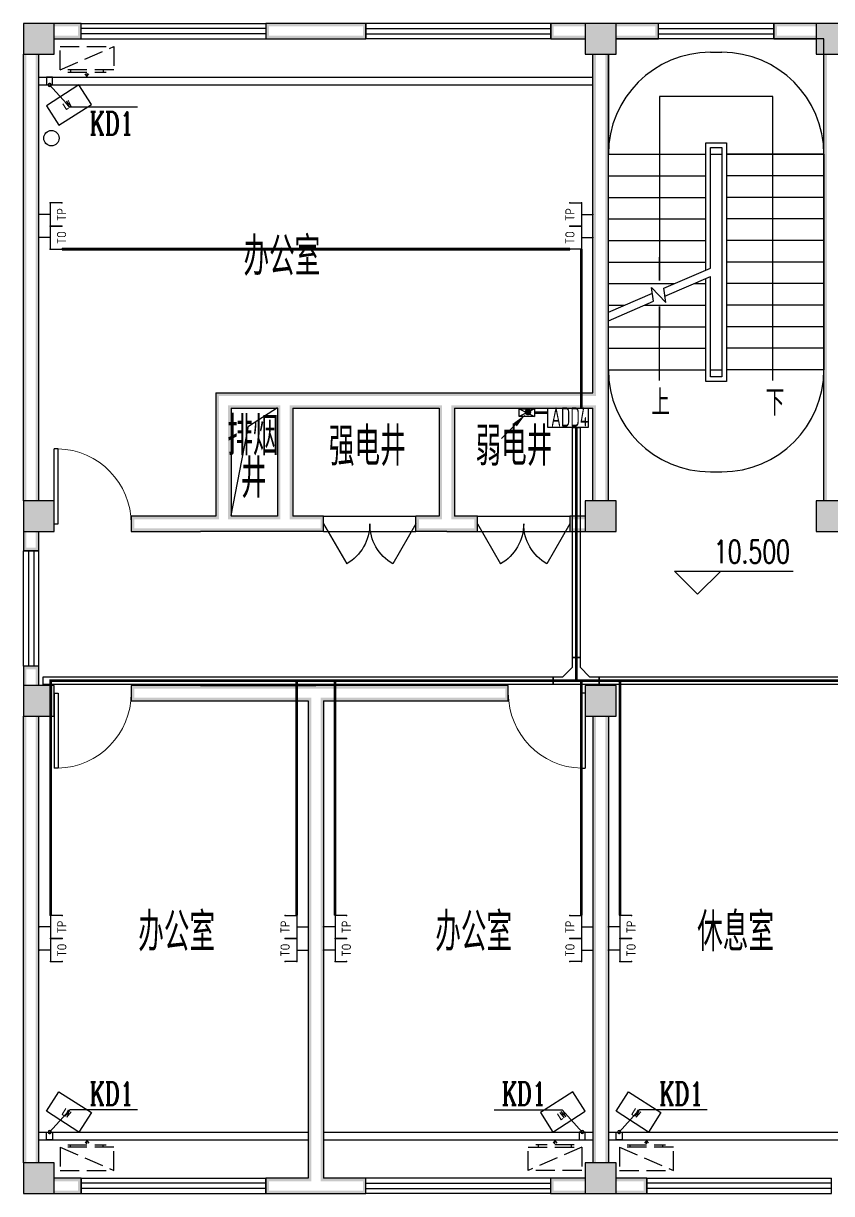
# Model space of a CAD drawing. Extents: x 6250600 to 6678662, y -692028 to -290561.
# Drawn here: x 6491730 to 6502230, y -542447 to -527247 of the extents above; entities that cross this region are included whole.
import ezdxf
from ezdxf.enums import TextEntityAlignment as Align

# ---------------------------------------------------------------- set-up
doc = ezdxf.new("R2010")
doc.units = 0
doc.header["$LTSCALE"] = 1000
doc.header["$MEASUREMENT"] = 0
doc.linetypes.add('DASH', pattern=[0.35, 0.25, -0.1])
doc.layers.get('0').update_dxf_attribs({"linetype": 'CONTINUOUS'})
for name, color, linetype in [('CABLETRAY', 4, 'CONTINUOUS'), ('EQUIP-通讯', 3, 'CONTINUOUS'), ('LWIRE', 4, 'CONTINUOUS'), ('PUB_HATCH', 8, 'CONTINUOUS'), ('TEL_TAB', 7, 'CONTINUOUS'), ('建筑底图', 251, 'CONTINUOUS'), ('电信', 7, 'CONTINUOUS')]:
    doc.layers.add(name, color=color, linetype=linetype)
doc.styles.add('_TCH_DIM', font='SIMPLEX', dxfattribs={"bigfont": 'GBCBIG'})
doc.styles.add('_TCH_LABEL', font='COMPLEX', dxfattribs={"bigfont": 'GBCBIG'})
doc.styles.add('_TEL_DIM', font='sceie.shx', dxfattribs={"width": 0.8, "height": 3.5, "bigfont": 'sceic.shx'})
doc.styles.add('DIM_FONT', font='SIMPLEX', dxfattribs={"width": 0.7, "bigfont": 'GBCBIG'})
doc.styles.add('sceic', font='sceie.shx', dxfattribs={"width": 0.8, "bigfont": 'sceic.shx'})
doc.styles.add('schuco', font='sceie.shx', dxfattribs={"width": 0.7, "bigfont": 'sceic.shx'})
doc.styles.get("Standard").update_dxf_attribs({"font": 'GBENOR', "bigfont": 'GBCBIG'})

# ---------------------------------------------------------------- blocks, each defined once
blk = doc.blocks.new('$equip$00001847')
for p, q in [((-0.5, 0.499), (-0.5, 0.999)), ((0.5, 0.999), (0.5, 0.499)), ((0.5, 0.499), (-0.5, 0.499)), ((0, 0.5), (0, 0))]:
    blk.add_line(p, q)
for p in [(-0.5, 0.999), (0.5, 0.999), (-0.5, 0.499), (0, 0), (0.5, 0.499)]:
    blk.add_point(p)
at = {"color": 7, "style": '_TEL_DIM'}
blk.add_attdef('$TEXT$', text='', height=0.4, dxfattribs=at).set_placement((0, 0.999), align=Align.MIDDLE_CENTER)
at = {"color": 7, "style": '_TEL_DIM', "flags": 1}
blk.add_attdef('A', text='', height=0.00002, dxfattribs=at).set_placement((0, 0), align=Align.MIDDLE_CENTER)
blk = doc.blocks.new('$equip$00001867')
for p, q in [((-0.5, 0.499), (-0.5, 0.999)), ((0.5, 0.999), (0.5, 0.499)), ((0.5, 0.499), (-0.5, 0.499)), ((0, 0.5), (0, 0))]:
    blk.add_line(p, q)
for p in [(-0.5, 0.999), (0.5, 0.999), (-0.5, 0.499), (0, 0), (0.5, 0.499)]:
    blk.add_point(p)
at = {"color": 7, "style": '_TEL_DIM'}
blk.add_attdef('$TEXT$', text='', height=0.4, dxfattribs=at).set_placement((0, 0.999), align=Align.MIDDLE_CENTER)
at = {"color": 7, "style": '_TEL_DIM', "flags": 1}
blk.add_attdef('A', text='', height=0.00002, dxfattribs=at).set_placement((0, 0), align=Align.MIDDLE_CENTER)
blk = doc.blocks.new('$TelecSys$00000081')
for p, q in [((0.104, 0.104), (0.104, 0.104)), ((-0.104, -0.104), (-0.104, -0.104)), ((-1.15, -1.15), (-0.55, -0.55))]:
    blk.add_line(p, q)
at = {"const_width": 0.142}
blk.add_lwpolyline([(0.071, 0, 1), (-0.071, 0, 1)], format="xyb", close=True, dxfattribs=at)
blk.add_solid([(-0.62, -0.48), (-0.48, -0.62), (-0.1, -0.1)])
at = {"width": 0.8, "flags": 9}
blk.add_attdef('A', (0, 0), '', height=0.00002, rotation=180, dxfattribs=at)
blk = doc.blocks.new('A$C2E081725')
at = {"linetype": 'DASH'}
for p, q in [((700, 94), (0, 394)), ((600, 64), (100, 64)), ((138, 94), (138, 64)), ((350, 8), (327, 39)), ((350, 49), (350, 0)), ((350, 8), (373, 39)), ((563, 94), (563, 64))]:
    blk.add_line(p, q, dxfattribs=at)
blk.add_lwpolyline([(0, 394), (0, 94), (700, 94), (700, 394)], close=True, dxfattribs=at)
blk = doc.blocks.new('$DorLib2D$00000001')
for p, q in [((0.45, 0.975), (0.5, 0.975)), ((0.45, 0), (0.45, 0.975)), ((0.5, 0), (0.5, 0.975)), ((0.5, 0), (0.45, 0))]:
    blk.add_line(p, q)
at = {"lineweight": 13}
blk.add_arc((0.475, 0), 0.975, 91.4693, 180, dxfattribs=at)
blk = doc.blocks.new('$TCHSYS$WIN2D')
for p, q in [((-0.5, 0.5), (0.5, 0.5)), ((-0.5, 0.5), (-0.5, -0.5)), ((0.5, 0.5), (0.5, -0.5)), ((0.5, 0.167), (-0.5, 0.167)), ((0.5, -0.167), (-0.5, -0.167)), ((-0.5, -0.5), (0.5, -0.5))]:
    blk.add_line(p, q)
blk = doc.blocks.new('_FZH')
blk.add_lwpolyline([(-0.5, -0.5), (0.5, -0.5), (0.5, 0.5), (-0.5, 0.5)], close=True)
at = {"layer": 'PUB_HATCH'}
blk.add_solid([(-0.5, -0.5), (0.5, -0.5), (-0.5, 0.5), (0.5, 0.5)], dxfattribs=at)
blk = doc.blocks.new('$WINLIB2D$00000001')
at = {"color": 0}
for points in [[(-0.5, 0.5), (-0.5, -0.5)], [(-0.5, 0.5), (0.5, 0.5)], [(0.5, -0.5), (0.5, 0.5)], [(0.5, 0.1667), (-0.5, 0.1667)], [(0.5, -0.1667), (-0.5, -0.1667)], [(-0.5, -0.5), (0.5, -0.5)]]:
    blk.add_lwpolyline(points, dxfattribs=at)
blk = doc.blocks.new('$DorLib2D$00000231')
at = {"color": 0}
for p, q in [((-0.5, 0), (-0.25, 0.433)), ((0.5, 0), (0.25, 0.433))]:
    blk.add_line(p, q, dxfattribs=at)
for centre, start, end in [((-0.5, 0), 0, 60), ((0.5, 0), 120, 180)]:
    blk.add_arc(centre, 0.5, start, end, dxfattribs=at)

msp = doc.modelspace()

# ---------------------------------------------------------------- hatches: boundary and pattern name
at = {"layer": '建筑底图'}
for points in [[(6492129.9, -527246.7), (6491729.9, -527246.7), (6491769.9, -527286.7), (6492089.9, -527286.7)], [(6491729.9, -527246.7), (6491729.9, -527646.7), (6491769.9, -527606.7), (6491769.9, -527286.7)], [(6492129.9, -527646.7), (6492129.9, -527246.7), (6492089.9, -527286.7), (6492089.9, -527606.7)], [(6492129.9, -527246.7), (6492129.9, -527286.7), (6492439.9, -527286.7), (6492479.9, -527246.7)], [(6492479.9, -527446.7), (6492479.9, -527246.7), (6492439.9, -527286.7), (6492439.9, -527406.7)], [(6496180.2, -527246.7), (6494879.9, -527246.7), (6494919.9, -527286.7), (6496140.2, -527286.7)], [(6494879.9, -527246.7), (6494879.9, -527446.7), (6494919.9, -527406.7), (6494919.9, -527286.7)], [(6496180.2, -527446.7), (6496180.2, -527246.7), (6496140.2, -527286.7), (6496140.2, -527406.7)], [(6499029.9, -527286.7), (6499029.9, -527246.7), (6498580.2, -527246.7), (6498620.2, -527286.7)], [(6498580.2, -527246.7), (6498580.2, -527446.7), (6498620.2, -527406.7), (6498620.2, -527286.7)], [(6499429.9, -527246.7), (6499029.9, -527246.7), (6499069.9, -527286.7), (6499389.9, -527286.7)], [(6499029.9, -527246.7), (6499029.9, -527646.7), (6499069.9, -527606.7), (6499069.9, -527286.7)], [(6499429.9, -527646.7), (6499429.9, -527246.7), (6499389.9, -527286.7), (6499389.9, -527606.7)], [(6499429.9, -527246.7), (6499429.9, -527286.7), (6499939.9, -527286.7), (6499979.9, -527246.7)], [(6499979.9, -527446.7), (6499979.9, -527246.7), (6499939.9, -527286.7), (6499939.9, -527406.7)], [(6502029.9, -527286.7), (6502029.9, -527246.7), (6501479.9, -527246.7), (6501519.9, -527286.7)], [(6501479.9, -527246.7), (6501479.9, -527446.7), (6501519.9, -527406.7), (6501519.9, -527286.7)], [(6502429.9, -527246.7), (6502029.9, -527246.7), (6502069.9, -527286.7), (6502389.9, -527286.7)], [(6502029.9, -527246.7), (6502029.9, -527646.7), (6502069.9, -527606.7), (6502069.9, -527286.7)], [(6492129.9, -527406.7), (6492129.9, -527446.7), (6492479.9, -527446.7), (6492439.9, -527406.7)], [(6494879.9, -527446.7), (6496180.2, -527446.7), (6496140.2, -527406.7), (6494919.9, -527406.7)], [(6499029.9, -527446.7), (6499029.9, -527406.7), (6498620.2, -527406.7), (6498580.2, -527446.7)], [(6499429.9, -527406.7), (6499429.9, -527446.7), (6499979.9, -527446.7), (6499939.9, -527406.7)], [(6502029.9, -527446.7), (6502029.9, -527406.7), (6501519.9, -527406.7), (6501479.9, -527446.7)], [(6491729.9, -527646.7), (6492129.9, -527646.7), (6492089.9, -527606.7), (6491769.9, -527606.7)], [(6491769.9, -527646.7), (6491729.9, -527646.7), (6491729.9, -533446.7), (6491769.9, -533446.7)], [(6491929.9, -527646.7), (6491889.9, -527646.7), (6491889.9, -533446.7), (6491929.9, -533446.7)], [(6499029.9, -527646.7), (6499429.9, -527646.7), (6499389.9, -527606.7), (6499069.9, -527606.7)], [(6499169.9, -527646.7), (6499129.9, -527646.7), (6499129.9, -532046.7), (6499169.9, -532086.7)], [(6499329.9, -527646.7), (6499289.9, -527646.7), (6499289.9, -532146.7), (6499329.9, -532146.7)], [(6502029.9, -527646.7), (6502429.9, -527646.7), (6502389.9, -527606.7), (6502069.9, -527606.7)], [(6502169.9, -527646.7), (6502129.9, -527646.7), (6502129.9, -531046.7), (6502169.9, -531046.7)], [(6502129.9, -533446.7), (6502169.9, -533446.7), (6502169.9, -531046.7), (6502129.9, -531046.7)], [(6494229.9, -532046.7), (6494229.9, -533646.7), (6494269.9, -533686.7), (6494269.9, -532086.7)], [(6494229.9, -532046.7), (6495129.9, -532046.7), (6495129.9, -532086.7), (6494269.9, -532086.7)], [(6495129.9, -532046.7), (6497229.9, -532046.7), (6497229.9, -532086.7), (6495129.9, -532086.7)], [(6497229.9, -532046.7), (6499129.9, -532046.7), (6499169.9, -532086.7), (6497229.9, -532086.7)], [(6499289.9, -533446.7), (6499329.9, -533446.7), (6499329.9, -532146.7), (6499289.9, -532146.7)], [(6494429.9, -532246.7), (6494429.9, -533646.7), (6494389.9, -533686.7), (6494389.9, -532206.7)], [(6494429.9, -532246.7), (6495029.9, -532246.7), (6495069.9, -532206.7), (6494389.9, -532206.7)], [(6495029.9, -532246.7), (6495029.9, -533646.7), (6495069.9, -533686.7), (6495069.9, -532206.7)], [(6495229.9, -532246.7), (6497129.9, -532246.7), (6497169.9, -532206.7), (6495189.9, -532206.7)], [(6495229.9, -532246.7), (6495229.9, -533646.7), (6495189.9, -533686.7), (6495189.9, -532206.7)], [(6497129.9, -532246.7), (6497129.9, -533646.7), (6497169.9, -533686.7), (6497169.9, -532206.7)], [(6497329.9, -532246.7), (6499129.9, -532246.7), (6499169.9, -532206.7), (6497289.9, -532206.7)], [(6497329.9, -532246.7), (6497329.9, -533646.7), (6497289.9, -533686.7), (6497289.9, -532206.7)], [(6499129.9, -533446.7), (6499169.9, -533446.7), (6499169.9, -532206.7), (6499129.9, -532246.7)], [(6492129.9, -533446.7), (6491729.9, -533446.7), (6491769.9, -533486.7), (6492089.9, -533486.7)], [(6491729.9, -533446.7), (6491729.9, -533846.7), (6491769.9, -533806.7), (6491769.9, -533486.7)], [(6492129.9, -533846.7), (6492129.9, -533446.7), (6492089.9, -533486.7), (6492089.9, -533806.7)], [(6499429.9, -533446.7), (6499029.9, -533446.7), (6499069.9, -533486.7), (6499389.9, -533486.7)], [(6499029.9, -533446.7), (6499029.9, -533846.7), (6499069.9, -533806.7), (6499069.9, -533486.7)], [(6499429.9, -533846.7), (6499429.9, -533446.7), (6499389.9, -533486.7), (6499389.9, -533806.7)], [(6502429.9, -533446.7), (6502029.9, -533446.7), (6502069.9, -533486.7), (6502389.9, -533486.7)], [(6502029.9, -533446.7), (6502029.9, -533846.7), (6502069.9, -533806.7), (6502069.9, -533486.7)], [(6494029.9, -533646.7), (6493129.9, -533646.7), (6493169.9, -533686.7), (6494029.9, -533686.7)], [(6493129.9, -533646.7), (6493129.9, -533846.7), (6493169.9, -533806.7), (6493169.9, -533686.7)], [(6494229.9, -533646.7), (6494029.9, -533646.7), (6494029.9, -533686.7), (6494269.9, -533686.7)], [(6495029.9, -533646.7), (6494429.9, -533646.7), (6494389.9, -533686.7), (6495069.9, -533686.7)], [(6495630, -533646.7), (6495229.9, -533646.7), (6495189.9, -533686.7), (6495630, -533686.7)], [(6495630, -533846.7), (6495630, -533646.7), (6495590, -533646.7), (6495590, -533846.7)], [(6497129.9, -533646.7), (6496830, -533646.7), (6496830, -533686.7), (6497169.9, -533686.7)], [(6496830, -533846.7), (6496830, -533646.7), (6496870, -533646.7), (6496870, -533846.7)], [(6497630, -533646.7), (6497329.9, -533646.7), (6497289.9, -533686.7), (6497590, -533686.7)], [(6497630, -533846.7), (6497630, -533646.7), (6497590, -533686.7), (6497590, -533806.7)], [(6499029.9, -533686.7), (6499029.9, -533646.7), (6498830, -533646.7), (6498870, -533686.7)], [(6498830, -533646.7), (6498830, -533846.7), (6498870, -533806.7), (6498870, -533686.7)], [(6491729.9, -533846.7), (6492129.9, -533846.7), (6492089.9, -533806.7), (6491769.9, -533806.7)], [(6493129.9, -533846.7), (6494029.9, -533846.7), (6494029.9, -533806.7), (6493169.9, -533806.7)], [(6494329.9, -533846.7), (6494029.9, -533846.7), (6494029.9, -533806.7), (6494329.9, -533806.7)], [(6495129.9, -533846.7), (6494329.9, -533846.7), (6494329.9, -533806.7), (6495129.9, -533806.7)], [(6495630, -533846.7), (6495129.9, -533846.7), (6495129.9, -533806.7), (6495630, -533806.7)], [(6497229.9, -533846.7), (6496830, -533846.7), (6496830, -533806.7), (6497229.9, -533806.7)], [(6497229.9, -533846.7), (6497630, -533846.7), (6497590, -533806.7), (6497229.9, -533806.7)], [(6499029.9, -533846.7), (6499029.9, -533806.7), (6498870, -533806.7), (6498830, -533846.7)], [(6499029.9, -533846.7), (6499429.9, -533846.7), (6499389.9, -533806.7), (6499069.9, -533806.7)], [(6502029.9, -533846.7), (6502429.9, -533846.7), (6502389.9, -533806.7), (6502069.9, -533806.7)], [(6491769.9, -533846.7), (6491729.9, -533846.7), (6491729.9, -534096.7), (6491769.9, -534056.7)], [(6491929.9, -533846.7), (6491889.9, -533846.7), (6491889.9, -534056.7), (6491929.9, -534096.7)], [(6491729.9, -534096.7), (6491929.9, -534096.7), (6491889.9, -534056.7), (6491769.9, -534056.7)], [(6491929.9, -535596.7), (6491729.9, -535596.7), (6491769.9, -535636.7), (6491889.9, -535636.7)], [(6491729.9, -535846.7), (6491769.9, -535846.7), (6491769.9, -535636.7), (6491729.9, -535596.7)], [(6491889.9, -535846.7), (6491929.9, -535846.7), (6491929.9, -535596.7), (6491889.9, -535636.7)], [(6492129.9, -535846.7), (6491729.9, -535846.7), (6491769.9, -535886.7), (6492089.9, -535886.7)], [(6491729.9, -535846.7), (6491729.9, -536246.7), (6491769.9, -536206.7), (6491769.9, -535886.7)], [(6492129.9, -536246.7), (6492129.9, -535846.7), (6492089.9, -535886.7), (6492089.9, -536206.7)], [(6494029.9, -535846.7), (6493129.9, -535846.7), (6493169.9, -535886.7), (6494029.9, -535886.7)], [(6493129.9, -535846.7), (6493129.9, -536046.7), (6493169.9, -536006.7), (6493169.9, -535886.7)], [(6494029.9, -535846.7), (6495529.9, -535846.7), (6495529.9, -535886.7), (6494029.9, -535886.7)], [(6498029.9, -535846.7), (6495529.9, -535846.7), (6495529.9, -535886.7), (6497989.9, -535886.7)], [(6498029.9, -536046.7), (6498029.9, -535846.7), (6497989.9, -535886.7), (6497989.9, -536006.7)], [(6499429.9, -535846.7), (6499029.9, -535846.7), (6499069.9, -535886.7), (6499389.9, -535886.7)], [(6499029.9, -535846.7), (6499029.9, -536246.7), (6499069.9, -536206.7), (6499069.9, -535886.7)], [(6499429.9, -536246.7), (6499429.9, -535846.7), (6499389.9, -535886.7), (6499389.9, -536206.7)], [(6493129.9, -536046.7), (6494029.9, -536046.7), (6494029.9, -536006.7), (6493169.9, -536006.7)], [(6494029.9, -536046.7), (6495429.9, -536046.7), (6495469.9, -536006.7), (6494029.9, -536006.7)], [(6495429.9, -536046.7), (6495429.9, -542246.7), (6495469.9, -542286.7), (6495469.9, -536006.7)], [(6495629.9, -536046.7), (6498029.9, -536046.7), (6497989.9, -536006.7), (6495589.9, -536006.7)], [(6495629.9, -536046.7), (6495629.9, -542246.7), (6495589.9, -542286.7), (6495589.9, -536006.7)], [(6491729.9, -536246.7), (6492129.9, -536246.7), (6492089.9, -536206.7), (6491769.9, -536206.7)], [(6491769.9, -536246.7), (6491729.9, -536246.7), (6491729.9, -542046.7), (6491769.9, -542046.7)], [(6491929.9, -536246.7), (6491889.9, -536246.7), (6491889.9, -542046.7), (6491929.9, -542046.7)], [(6499029.9, -536246.7), (6499429.9, -536246.7), (6499389.9, -536206.7), (6499069.9, -536206.7)], [(6499129.9, -542046.7), (6499169.9, -542046.7), (6499169.9, -536246.7), (6499129.9, -536246.7)], [(6499289.9, -542046.7), (6499329.9, -542046.7), (6499329.9, -536246.7), (6499289.9, -536246.7)], [(6492129.9, -542046.7), (6491729.9, -542046.7), (6491769.9, -542086.7), (6492089.9, -542086.7)], [(6491729.9, -542046.7), (6491729.9, -542446.7), (6491769.9, -542406.7), (6491769.9, -542086.7)], [(6492129.9, -542446.7), (6492129.9, -542046.7), (6492089.9, -542086.7), (6492089.9, -542406.7)], [(6499429.9, -542046.7), (6499029.9, -542046.7), (6499069.9, -542086.7), (6499389.9, -542086.7)], [(6499029.9, -542046.7), (6499029.9, -542446.7), (6499069.9, -542406.7), (6499069.9, -542086.7)], [(6499429.9, -542446.7), (6499429.9, -542046.7), (6499389.9, -542086.7), (6499389.9, -542406.7)], [(6492129.9, -542246.7), (6492129.9, -542286.7), (6492439.9, -542286.7), (6492479.9, -542246.7)], [(6492479.9, -542446.7), (6492479.9, -542246.7), (6492439.9, -542286.7), (6492439.9, -542406.7)], [(6495429.9, -542246.7), (6494879.9, -542246.7), (6494919.9, -542286.7), (6495469.9, -542286.7)], [(6494879.9, -542246.7), (6494879.9, -542446.7), (6494919.9, -542406.7), (6494919.9, -542286.7)], [(6496179.9, -542246.7), (6495629.9, -542246.7), (6495589.9, -542286.7), (6496139.9, -542286.7)], [(6496179.9, -542446.7), (6496179.9, -542246.7), (6496139.9, -542286.7), (6496139.9, -542406.7)], [(6499029.9, -542286.7), (6499029.9, -542246.7), (6498579.9, -542246.7), (6498619.9, -542286.7)], [(6498579.9, -542246.7), (6498579.9, -542446.7), (6498619.9, -542406.7), (6498619.9, -542286.7)], [(6499429.9, -542246.7), (6499429.9, -542286.7), (6499789.9, -542286.7), (6499829.9, -542246.7)], [(6499829.9, -542446.7), (6499829.9, -542246.7), (6499789.9, -542286.7), (6499789.9, -542406.7)], [(6491729.9, -542446.7), (6492129.9, -542446.7), (6492089.9, -542406.7), (6491769.9, -542406.7)], [(6492129.9, -542406.7), (6492129.9, -542446.7), (6492479.9, -542446.7), (6492439.9, -542406.7)], [(6494879.9, -542446.7), (6495529.9, -542446.7), (6495529.9, -542406.7), (6494919.9, -542406.7)], [(6495529.9, -542446.7), (6496179.9, -542446.7), (6496139.9, -542406.7), (6495529.9, -542406.7)], [(6499029.9, -542446.7), (6499029.9, -542406.7), (6498619.9, -542406.7), (6498579.9, -542446.7)], [(6499029.9, -542446.7), (6499429.9, -542446.7), (6499389.9, -542406.7), (6499069.9, -542406.7)], [(6499429.9, -542406.7), (6499429.9, -542446.7), (6499829.9, -542446.7), (6499789.9, -542406.7)]]:
    msp.add_hatch(color=256, dxfattribs=at).paths.add_polyline_path(points)

# ---------------------------------------------------------------- linework, layer by layer
at = {"color": 2}
for p, q in [((6498169.8, -532251.7), (6498369.8, -532351.7)), ((6498369.8, -532251.7), (6498169.8, -532351.7))]:
    msp.add_line(p, q, dxfattribs=at)
msp.add_lwpolyline([(6498169.8, -532351.7), (6498169.8, -532251.7), (6498369.8, -532251.7), (6498369.8, -532351.7)], close=True, dxfattribs=at)
msp.add_lwpolyline([(6499067.8, -532246.7), (6499067.8, -532495.8), (6498541.3, -532495.8), (6498541.3, -532246.7)], close=True)
at = {"layer": 'CABLETRAY'}
for p, q in [((6498861.7, -535483.3), (6498861.7, -532495.8)), ((6498861.7, -532495.8), (6498961.7, -532495.8)), ((6498961.7, -532495.8), (6498961.7, -535483.3)), ((6498961.7, -535483.3), (6498861.7, -535483.3)), ((6498861.7, -535608.3), (6498861.7, -535483.3)), ((6498861.7, -535483.3), (6498961.7, -535483.3)), ((6498961.7, -535483.3), (6498961.7, -535608.3)), ((6498736.7, -535733.3), (6498861.7, -535608.3)), ((6498961.7, -535608.3), (6499086.7, -535733.3)), ((6491988.7, -535833.3), (6491988.7, -535733.3)), ((6491988.7, -535733.3), (6498611.7, -535733.3)), ((6498611.7, -535733.3), (6498611.7, -535833.3)), ((6498611.7, -535833.3), (6498611.7, -535733.3)), ((6498611.7, -535733.3), (6498736.7, -535733.3)), ((6499086.7, -535733.3), (6499211.7, -535733.3)), ((6499211.7, -535833.3), (6499211.7, -535733.3)), ((6499211.7, -535733.3), (6513635.2, -535733.3)), ((6499211.7, -535733.3), (6499211.7, -535833.3)), ((6498611.7, -535833.3), (6491988.7, -535833.3)), ((6499211.7, -535833.3), (6498611.7, -535833.3)), ((6513635.2, -535833.3), (6499211.7, -535833.3))]:
    msp.add_line(p, q, dxfattribs=at)
at = {"layer": '建筑底图'}
for p, q in [((6492479.9, -527246.7), (6492129.9, -527246.7)), ((6492479.9, -527446.7), (6492479.9, -527246.7)), ((6496180.2, -527246.7), (6494879.9, -527246.7)), ((6494879.9, -527246.7), (6494879.9, -527446.7)), ((6496180.2, -527446.7), (6496180.2, -527246.7)), ((6499029.9, -527246.7), (6498580.2, -527246.7)), ((6498580.2, -527246.7), (6498580.2, -527446.7)), ((6499979.9, -527246.7), (6499429.9, -527246.7)), ((6499979.9, -527446.7), (6499979.9, -527246.7)), ((6502029.9, -527246.7), (6501479.9, -527246.7)), ((6501479.9, -527246.7), (6501479.9, -527446.7)), ((6492129.9, -527446.7), (6492479.9, -527446.7)), ((6494879.9, -527446.7), (6496180.2, -527446.7)), ((6498580.2, -527446.7), (6499029.9, -527446.7)), ((6502129.9, -527446.7), (6499429.9, -527446.7)), ((6499429.9, -527446.7), (6499979.9, -527446.7)), ((6502029.9, -527446.7), (6499429.9, -527446.7)), ((6501479.9, -527446.7), (6502029.9, -527446.7)), ((6502129.9, -528846.7), (6502129.9, -527446.7)), ((6491729.9, -533446.7), (6491729.9, -527646.7)), ((6491929.9, -533446.7), (6491929.9, -527646.7)), ((6499129.9, -532046.7), (6499129.9, -527646.7)), ((6499329.9, -527646.7), (6499329.9, -528846.7)), ((6499329.9, -532146.7), (6499329.9, -527646.7)), ((6499329.9, -527646.7), (6499329.9, -528946.7)), ((6500654.9, -527621.7), (6500804.9, -527621.7)), ((6502129.9, -531046.7), (6502129.9, -527646.7)), ((6502129.9, -528946.7), (6502129.9, -527646.7)), ((6491929.9, -527946.7), (6499129.9, -527946.7)), ((6491929.9, -527946.7), (6499129.9, -527946.7)), ((6491929.9, -528046.7), (6499129.9, -528046.7)), ((6491929.9, -528046.7), (6499129.9, -528046.7)), ((6500594.9, -530450.9), (6500594.9, -528796.7)), ((6500594.9, -528796.7), (6500864.9, -528796.7)), ((6500864.9, -528796.7), (6500864.9, -531896.7)), ((6499329.9, -530999.6), (6499329.9, -528946.7)), ((6499329.9, -528946.7), (6500594.9, -528946.7)), ((6499329.9, -528946.7), (6500594.9, -528946.7)), ((6500654.9, -530424.9), (6500654.9, -528856.7)), ((6500654.9, -528856.7), (6500804.9, -528856.7)), ((6500654.9, -530424.9), (6500654.9, -528946.7)), ((6500654.9, -528946.7), (6500804.9, -528946.7)), ((6500804.9, -528856.7), (6500804.9, -531836.7)), ((6500804.9, -528946.7), (6500804.9, -531746.7)), ((6502129.9, -528946.7), (6500864.9, -528946.7)), ((6500864.9, -528946.7), (6502129.9, -528946.7)), ((6502129.9, -528946.7), (6502129.9, -531746.7)), ((6499329.9, -529226.7), (6500594.9, -529226.7)), ((6502129.9, -529226.7), (6500864.9, -529226.7)), ((6499329.9, -529506.7), (6500594.9, -529506.7)), ((6502129.9, -529506.7), (6500864.9, -529506.7)), ((6499329.9, -529786.7), (6500594.9, -529786.7)), ((6502129.9, -529786.7), (6500864.9, -529786.7)), ((6499329.9, -530066.7), (6500594.9, -530066.7)), ((6502129.9, -530066.7), (6500864.9, -530066.7)), ((6499329.9, -530346.7), (6500594.9, -530346.7)), ((6499329.9, -531186.7), (6499329.9, -530464.2)), ((6500048.9, -530687.7), (6500654.9, -530424.9)), ((6502129.9, -530346.7), (6500864.9, -530346.7)), ((6499329.9, -530626.7), (6500189.5, -530626.7)), ((6500064.1, -530790.1), (6500654.9, -530533.9)), ((6500440.8, -530626.7), (6500594.9, -530626.7)), ((6500594.9, -531896.7), (6500594.9, -530559.9)), ((6500654.9, -531746.7), (6500654.9, -530533.9)), ((6500654.9, -531836.7), (6500654.9, -530533.9)), ((6502129.9, -530626.7), (6500864.9, -530626.7)), ((6499329.9, -530999.6), (6499902.4, -530751.3)), ((6499917.6, -530853.7), (6499891.4, -530677.2)), ((6499891.4, -530677.2), (6500076.3, -530872.5)), ((6500076.3, -530872.5), (6500048.9, -530687.7)), ((6499329.9, -531108.6), (6499917.6, -530853.7)), ((6499329.9, -530906.7), (6499544, -530906.7)), ((6499795.3, -530906.7), (6500594.9, -530906.7)), ((6502129.9, -530906.7), (6500864.9, -530906.7)), ((6502129.9, -533446.7), (6502129.9, -531046.7)), ((6499329.9, -531746.7), (6499329.9, -531108.6)), ((6499329.9, -531186.7), (6500594.9, -531186.7)), ((6502129.9, -531186.7), (6500864.9, -531186.7)), ((6499329.9, -531466.7), (6500594.9, -531466.7)), ((6502129.9, -531466.7), (6500864.9, -531466.7)), ((6499329.9, -531746.7), (6500594.9, -531746.7)), ((6500654.9, -531746.7), (6500804.9, -531746.7)), ((6500804.9, -531836.7), (6500654.9, -531836.7)), ((6502129.9, -531746.7), (6500864.9, -531746.7)), ((6500864.9, -531896.7), (6500594.9, -531896.7)), ((6494229.9, -532046.7), (6494229.9, -533646.7)), ((6494229.9, -532046.7), (6495129.9, -532046.7)), ((6495129.9, -532046.7), (6497229.9, -532046.7)), ((6497229.9, -532046.7), (6499129.9, -532046.7)), ((6499329.9, -533446.7), (6499329.9, -532146.7)), ((6494429.9, -532246.7), (6494429.9, -533646.7)), ((6494429.9, -532246.7), (6495029.9, -532246.7)), ((6495029.9, -532246.7), (6495029.9, -533646.7)), ((6495229.9, -532246.7), (6497129.9, -532246.7)), ((6495229.9, -532246.7), (6495229.9, -533646.7)), ((6497129.9, -532246.7), (6497129.9, -533646.7)), ((6497329.9, -532246.7), (6499129.9, -532246.7)), ((6497329.9, -532246.7), (6497329.9, -533646.7)), ((6499129.9, -533446.7), (6499129.9, -532246.7)), ((6500654.9, -533071.7), (6500804.9, -533071.7)), ((6494029.9, -533646.7), (6493129.9, -533646.7)), ((6493129.9, -533646.7), (6493129.9, -533846.7)), ((6494229.9, -533646.7), (6494029.9, -533646.7)), ((6495029.9, -533646.7), (6494429.9, -533646.7)), ((6495630, -533646.7), (6495229.9, -533646.7)), ((6495630, -533646.7), (6496830, -533646.7)), ((6495630, -533846.7), (6495630, -533646.7)), ((6497129.9, -533646.7), (6496830, -533646.7)), ((6496830, -533846.7), (6496830, -533646.7)), ((6497630, -533646.7), (6497329.9, -533646.7)), ((6497630, -533646.7), (6498830, -533646.7)), ((6497630, -533846.7), (6497630, -533646.7)), ((6499029.9, -533646.7), (6498830, -533646.7)), ((6498830, -533646.7), (6498830, -533846.7)), ((6491729.9, -533846.7), (6491729.9, -534096.7)), ((6491929.9, -534096.7), (6491929.9, -533846.7)), ((6493129.9, -533846.7), (6494029.9, -533846.7)), ((6494329.9, -533846.7), (6494029.9, -533846.7)), ((6495129.9, -533846.7), (6494329.9, -533846.7)), ((6495630, -533846.7), (6495129.9, -533846.7)), ((6495630, -533846.7), (6496830, -533846.7)), ((6497229.9, -533846.7), (6496830, -533846.7)), ((6497229.9, -533846.7), (6497630, -533846.7)), ((6497630, -533846.7), (6498830, -533846.7)), ((6498830, -533846.7), (6499029.9, -533846.7)), ((6491729.9, -534096.7), (6491929.9, -534096.7)), ((6500489.3, -534662.3), (6500189.3, -534362.3)), ((6500189.3, -534362.3), (6501729.5, -534362.3)), ((6500489.3, -534662.3), (6500789.3, -534362.3)), ((6491929.9, -535596.7), (6491729.9, -535596.7)), ((6491729.9, -535596.7), (6491729.9, -535846.7)), ((6491929.9, -535846.7), (6491929.9, -535596.7)), ((6494029.9, -535846.7), (6493129.9, -535846.7)), ((6493129.9, -535846.7), (6493129.9, -536046.7)), ((6494029.9, -535846.7), (6495529.9, -535846.7)), ((6498029.9, -535846.7), (6495529.9, -535846.7)), ((6498029.9, -536046.7), (6498029.9, -535846.7)), ((6493129.9, -536046.7), (6494029.9, -536046.7)), ((6494029.9, -536046.7), (6495429.9, -536046.7)), ((6495429.9, -536046.7), (6495429.9, -542246.7)), ((6495629.9, -536046.7), (6498029.9, -536046.7)), ((6495629.9, -536046.7), (6495629.9, -542246.7)), ((6491729.9, -542046.7), (6491729.9, -536246.7)), ((6491929.9, -542046.7), (6491929.9, -536246.7)), ((6499129.9, -536246.7), (6499129.9, -542046.7)), ((6499329.9, -536246.7), (6499329.9, -542046.7)), ((6491929.9, -541646.7), (6495429.9, -541646.7)), ((6495629.9, -541646.7), (6499129.9, -541646.7)), ((6499329.9, -541646.7), (6502729.9, -541646.7)), ((6491929.9, -541746.7), (6495429.9, -541746.7)), ((6495629.9, -541746.7), (6499129.9, -541746.7)), ((6499329.9, -541746.7), (6502729.9, -541746.7)), ((6492479.9, -542246.7), (6492129.9, -542246.7)), ((6492479.9, -542446.7), (6492479.9, -542246.7)), ((6495429.9, -542246.7), (6494879.9, -542246.7)), ((6494879.9, -542246.7), (6494879.9, -542446.7)), ((6496179.9, -542246.7), (6495629.9, -542246.7)), ((6496179.9, -542446.7), (6496179.9, -542246.7)), ((6499029.9, -542246.7), (6498579.9, -542246.7)), ((6498579.9, -542246.7), (6498579.9, -542446.7)), ((6499829.9, -542246.7), (6499429.9, -542246.7)), ((6499829.9, -542446.7), (6499829.9, -542246.7)), ((6492129.9, -542446.7), (6492479.9, -542446.7)), ((6494879.9, -542446.7), (6495529.9, -542446.7)), ((6495529.9, -542446.7), (6496179.9, -542446.7)), ((6498579.9, -542446.7), (6499029.9, -542446.7)), ((6499429.9, -542446.7), (6499829.9, -542446.7))]:
    msp.add_line(p, q, dxfattribs=at)
for points in [[(6492109.9, -527946.7), (6492029.9, -527946.7), (6492029.9, -528046.7), (6492109.9, -528046.7)], [(6492612.7, -528299.1), (6492450.6, -528046.7), (6492029.9, -528317), (6492192, -528569.4)], [(6492612.7, -541394.3), (6492450.6, -541646.7), (6492029.9, -541376.5), (6492192, -541124.1)], [(6498447.1, -541394.3), (6498609.2, -541646.7), (6499029.9, -541376.5), (6498867.7, -541124.1)], [(6500012.7, -541394.3), (6499850.6, -541646.7), (6499429.9, -541376.5), (6499592, -541124.1)], [(6492109.9, -541746.7), (6492029.9, -541746.7), (6492029.9, -541646.7), (6492109.9, -541646.7)], [(6498949.9, -541746.7), (6499029.9, -541746.7), (6499029.9, -541646.7), (6498949.9, -541646.7)], [(6499509.9, -541746.7), (6499429.9, -541746.7), (6499429.9, -541646.7), (6499509.9, -541646.7)]]:
    msp.add_lwpolyline(points, close=True, dxfattribs=at)
for points in [[(6492083.3, -528061.6, 1), (6492056.5, -528031.9, 1)], [(6492083.3, -541631.9, 1), (6492056.5, -541661.6, 1)], [(6498976.5, -541631.9, 1), (6499003.3, -541661.6, 1)], [(6499483.3, -541631.9, 1), (6499456.5, -541661.6, 1)]]:
    msp.add_lwpolyline(points, format="xyb", close=True, dxfattribs=at)
for points in [[(6493212.5, -528336.6), (6492331.5, -528336.6), (6492069.9, -528046.7)], [(6501467.4, -531886.7), (6501467.4, -528196.7), (6499992.4, -528196.7), (6499992.4, -530584.7), (6499992.4, -530284.7)], [(6499992.4, -531886.7), (6499992.4, -530924.9), (6499992.4, -531224.9)], [(6494429.9, -533637.1), (6494655.2, -532480.2), (6495029.9, -532237.1)], [(6493212.5, -541356.8), (6492331.5, -541356.8), (6492069.9, -541646.7)], [(6497847.2, -541356.8), (6498728.3, -541356.8), (6498989.9, -541646.7)], [(6500612.5, -541356.8), (6499731.5, -541356.8), (6499469.9, -541646.7)]]:
    msp.add_lwpolyline(points, dxfattribs=at)
msp.add_circle((6492094.2, -528737.3), 100, dxfattribs=at)
for centre, start, end in [((6500654.9, -528946.7), 90, 180), ((6500804.9, -528946.7), 0, 90), ((6500654.9, -531746.7), 180, 270), ((6500804.9, -531746.7), 270, 360)]:
    msp.add_arc(centre, 1325, start, end, dxfattribs=at)
at = {"layer": '电信', "color": 4, "const_width": 35}
for points in [[(6498830.2, -530179.2), (6492229.6, -530179.2)], [(6498980.2, -532246.7), (6498980.2, -530179.2)], [(6498369.8, -532301.7), (6498541.3, -532301.7)], [(6498911.7, -535783.3), (6498911.7, -532495.8)], [(6492083.3, -538834.8), (6492083.3, -535783.3), (6513635.2, -535783.3)], [(6495280.2, -538833.7), (6495280.2, -535783.3)], [(6495779.6, -538833.7), (6495779.6, -535783.3)], [(6498980.2, -538833.7), (6498980.2, -535783.3)], [(6499479.6, -538833.7), (6499479.6, -535783.3)]]:
    msp.add_lwpolyline(points, dxfattribs=at)

# ---------------------------------------------------------------- block references
at = {"layer": 'EQUIP-通讯', "color": 1}
ref = msp.add_blockref('$equip$00001867', (6491929.9, -529729.2), dxfattribs=dict(at, xscale=-300, yscale=300, zscale=300, rotation=270))
ref.add_attrib('$TEXT$', 'TP', dxfattribs={"layer": '0', "color": 7, "height": 120, "rotation": 90, "style": '_TEL_DIM'}).set_placement((6492225.3, -529729.2), align=Align.MIDDLE_CENTER)
at = {"layer": 'EQUIP-通讯', "color": 1, "xscale": 300, "yscale": 300, "zscale": 300, "rotation": 90}
for name, p, values in [('$equip$00001867', (6499129.9, -529729.2), {'$TEXT$': 'TP'}), ('$equip$00001847', (6499129.9, -530029.2), {'$TEXT$': 'TO'}), ('$equip$00001867', (6495429.9, -538983.7), {'$TEXT$': 'TP'}), ('$equip$00001867', (6499129.9, -538983.7), {'$TEXT$': 'TP'}), ('$equip$00001847', (6495429.9, -539283.7), {'$TEXT$': 'TO'}), ('$equip$00001847', (6499129.9, -539283.7), {'$TEXT$': 'TO'})]:
    msp.add_blockref(name, p, dxfattribs=at).add_auto_attribs(values)
at = {"layer": 'EQUIP-通讯', "color": 1}
ref = msp.add_blockref('$equip$00001847', (6491929.9, -530029.2), dxfattribs=dict(at, xscale=-300, yscale=300, zscale=300, rotation=270))
ref.add_attrib('$TEXT$', 'TO', dxfattribs={"layer": '0', "color": 7, "height": 120, "rotation": 90, "style": '_TEL_DIM'}).set_placement((6492225.3, -530029.2), align=Align.MIDDLE_CENTER)
ref = msp.add_blockref('$equip$00001867', (6491933.6, -538983.7), dxfattribs=dict(at, xscale=-300, yscale=300, zscale=300, rotation=270))
ref.add_attrib('$TEXT$', 'TP', dxfattribs={"layer": '0', "color": 7, "height": 120, "rotation": 90, "style": '_TEL_DIM'}).set_placement((6492229, -538983.7), align=Align.MIDDLE_CENTER)
ref = msp.add_blockref('$equip$00001867', (6495629.9, -538983.7), dxfattribs=dict(at, xscale=-300, yscale=300, zscale=300, rotation=270))
ref.add_attrib('$TEXT$', 'TP', dxfattribs={"layer": '0', "color": 7, "height": 120, "rotation": 90, "style": '_TEL_DIM'}).set_placement((6495925.3, -538983.7), align=Align.MIDDLE_CENTER)
ref = msp.add_blockref('$equip$00001867', (6499329.9, -538983.7), dxfattribs=dict(at, xscale=-300, yscale=300, zscale=300, rotation=270))
ref.add_attrib('$TEXT$', 'TP', dxfattribs={"layer": '0', "color": 7, "height": 120, "rotation": 90, "style": '_TEL_DIM'}).set_placement((6499625.3, -538983.7), align=Align.MIDDLE_CENTER)
ref = msp.add_blockref('$equip$00001847', (6491933.6, -539283.7), dxfattribs=dict(at, xscale=-300, yscale=300, zscale=300, rotation=270))
ref.add_attrib('$TEXT$', 'TO', dxfattribs={"layer": '0', "color": 7, "height": 120, "rotation": 90, "style": '_TEL_DIM'}).set_placement((6492229, -539283.7), align=Align.MIDDLE_CENTER)
ref = msp.add_blockref('$equip$00001847', (6495629.9, -539283.7), dxfattribs=dict(at, xscale=-300, yscale=300, zscale=300, rotation=270))
ref.add_attrib('$TEXT$', 'TO', dxfattribs={"layer": '0', "color": 7, "height": 120, "rotation": 90, "style": '_TEL_DIM'}).set_placement((6495925.3, -539283.7), align=Align.MIDDLE_CENTER)
ref = msp.add_blockref('$equip$00001847', (6499329.9, -539283.7), dxfattribs=dict(at, xscale=-300, yscale=300, zscale=300, rotation=270))
ref.add_attrib('$TEXT$', 'TO', dxfattribs={"layer": '0', "color": 7, "height": 120, "rotation": 90, "style": '_TEL_DIM'}).set_placement((6499625.3, -539283.7), align=Align.MIDDLE_CENTER)
at = {"layer": 'LWIRE', "color": 1, "xscale": 300, "yscale": 300, "zscale": 300}
msp.add_blockref('$TelecSys$00000081', (6498285, -532294.1), dxfattribs=at)
at = {"layer": '建筑底图'}
for name, p, xscale, yscale, zscale in [('_FZH', (6491929.9, -527446.7), 400, 400, 400), ('_FZH', (6499229.9, -527446.7), 400, 400, 400), ('_FZH', (6502229.9, -527446.7), 400, 400, 400), ('_FZH', (6491929.9, -533646.7), 400, 400, 400), ('_FZH', (6499229.9, -533646.7), 400, 400, 400), ('_FZH', (6502229.9, -533646.7), 400, 400, 400), ('$DorLib2D$00000231', (6496230, -533746.7), 1200, -1200, 1200), ('_FZH', (6491929.9, -536046.7), 400, 400, 400), ('$DorLib2D$00000001', (6498529.9, -535946.7), 1000, -1000, 1000), ('_FZH', (6499229.9, -536046.7), 400, 400, 400), ('_FZH', (6491929.9, -542246.7), 400, 400, 400), ('_FZH', (6499229.9, -542246.7), 400, 400, 400)]:
    msp.add_blockref(name, p, dxfattribs=dict(at, xscale=xscale, yscale=yscale, zscale=zscale))
for name, p, xscale, yscale, zscale, rotation in [('$WINLIB2D$00000001', (6493679.9, -527346.7), 2400, -199.9999928057659, 2400, 3.583199298957087e-08), ('$WINLIB2D$00000001', (6497380.2, -527346.7), -2400, -199.9999928057659, -2400, 3.583205732127226e-08), ('$TCHSYS$WIN2D', (6500729.9, -527346.7), -1500, -199.9999928057659, -1500, 3.583181751309894e-08), ('$DorLib2D$00000001', (6492629.9, -533746.7), -1000, 1000, -1000, 359.999999976127), ('$DorLib2D$00000231', (6498230, -533746.7), -1200, 1200, -1200, 180.0000000960293), ('$TCHSYS$WIN2D', (6491829.9, -534846.7), -1500, 199.9999982714653, -1500, 270.0000001285997), ('$DorLib2D$00000001', (6492629.9, -535946.7), -1000, -1000, -1000, 359.9999999743868), ('$WINLIB2D$00000001', (6493679.9, -542346.7), -2400, -200.0000003811438, -2400, 180.0000000306717), ('$WINLIB2D$00000001', (6497379.9, -542346.7), 2400, -199.9999949552584, 2400, 180.0000000001875), ('$WINLIB2D$00000001', (6501029.9, -542346.7), -2400, -199.9999949552584, -2400, 180)]:
    msp.add_blockref(name, p, dxfattribs=dict(at, xscale=xscale, yscale=yscale, zscale=zscale, rotation=rotation))
at = {"layer": '建筑底图', "xscale": -1}
msp.add_blockref('A$C2E081725', (6492905.9, -527942.2), dxfattribs=at)
at = {"layer": '建筑底图', "rotation": 180}
for p in [(6492905.9, -541751.2), (6500173.8, -541751.2)]:
    msp.add_blockref('A$C2E081725', p, dxfattribs=at)
at = {"layer": '建筑底图', "xscale": -1, "rotation": 180}
msp.add_blockref('A$C2E081725', (6498285.9, -541751.2), dxfattribs=at)

# ---------------------------------------------------------------- texts
at = {"layer": 'TEL_TAB', "color": 6, "style": 'sceic', "width": 0.67}
msp.add_text('ADD4', height=250, dxfattribs=at).set_placement((6498584.9, -532484.1))
at = {"layer": '建筑底图', "style": 'DIM_FONT', "width": 0.494118}
for rotation, p in [(32.71669, (6492282.9, -528369.9)), (327.28331, (6492225.9, -541412.3)), (32.71669, (6498708.8, -541492.6)), (327.28331, (6499625.9, -541412.3))]:
    msp.add_text('LW', height=89.65, rotation=rotation, dxfattribs=at).set_placement(p)
at = {"layer": '建筑底图'}
for s, height, style, width, p in [('KD1', 297.5, '_TCH_LABEL', 0.705882, (6492587.2, -528694.2)), ('办公室', 500, 'schuco', 0.7, (6494589.1, -530523.1)), ('排烟', 500, 'schuco', 0.7, (6494378.8, -532856.9)), ('强电井', 500, 'schuco', 0.7, (6495698.7, -532990.6)), ('弱电井', 500, 'schuco', 0.7, (6497603.7, -532990.6)), ('井', 500, 'schuco', 0.7, (6494555.2, -533406.8)), ('10.500', 297.5, '_TCH_DIM', 0.705882, (6500699.5, -534257.3)), ('办公室', 500, 'schuco', 0.7, (6493222, -539298.4)), ('办公室', 500, 'schuco', 0.7, (6497081, -539298.4)), ('休息室', 500, 'schuco', 0.7, (6500483.5, -539298.4)), ('KD1', 297.5, '_TCH_LABEL', 0.705882, (6492587.2, -541296.8)), ('KD1', 297.5, '_TCH_LABEL', 0.705882, (6497942.5, -541296.8)), ('KD1', 297.5, '_TCH_LABEL', 0.705882, (6499987.2, -541296.8))]:
    msp.add_text(s, height=height, dxfattribs=dict(at, style=style, width=width)).set_placement(p)
at = {"layer": '建筑底图', "style": '_TCH_DIM'}
for s, p in [('上', (6499888.1, -532341.7)), ('下', (6501372.4, -532341.7))]:
    msp.add_text(s, height=337.6, dxfattribs=at).set_placement(p)

doc.saveas('drawing.dxf')
